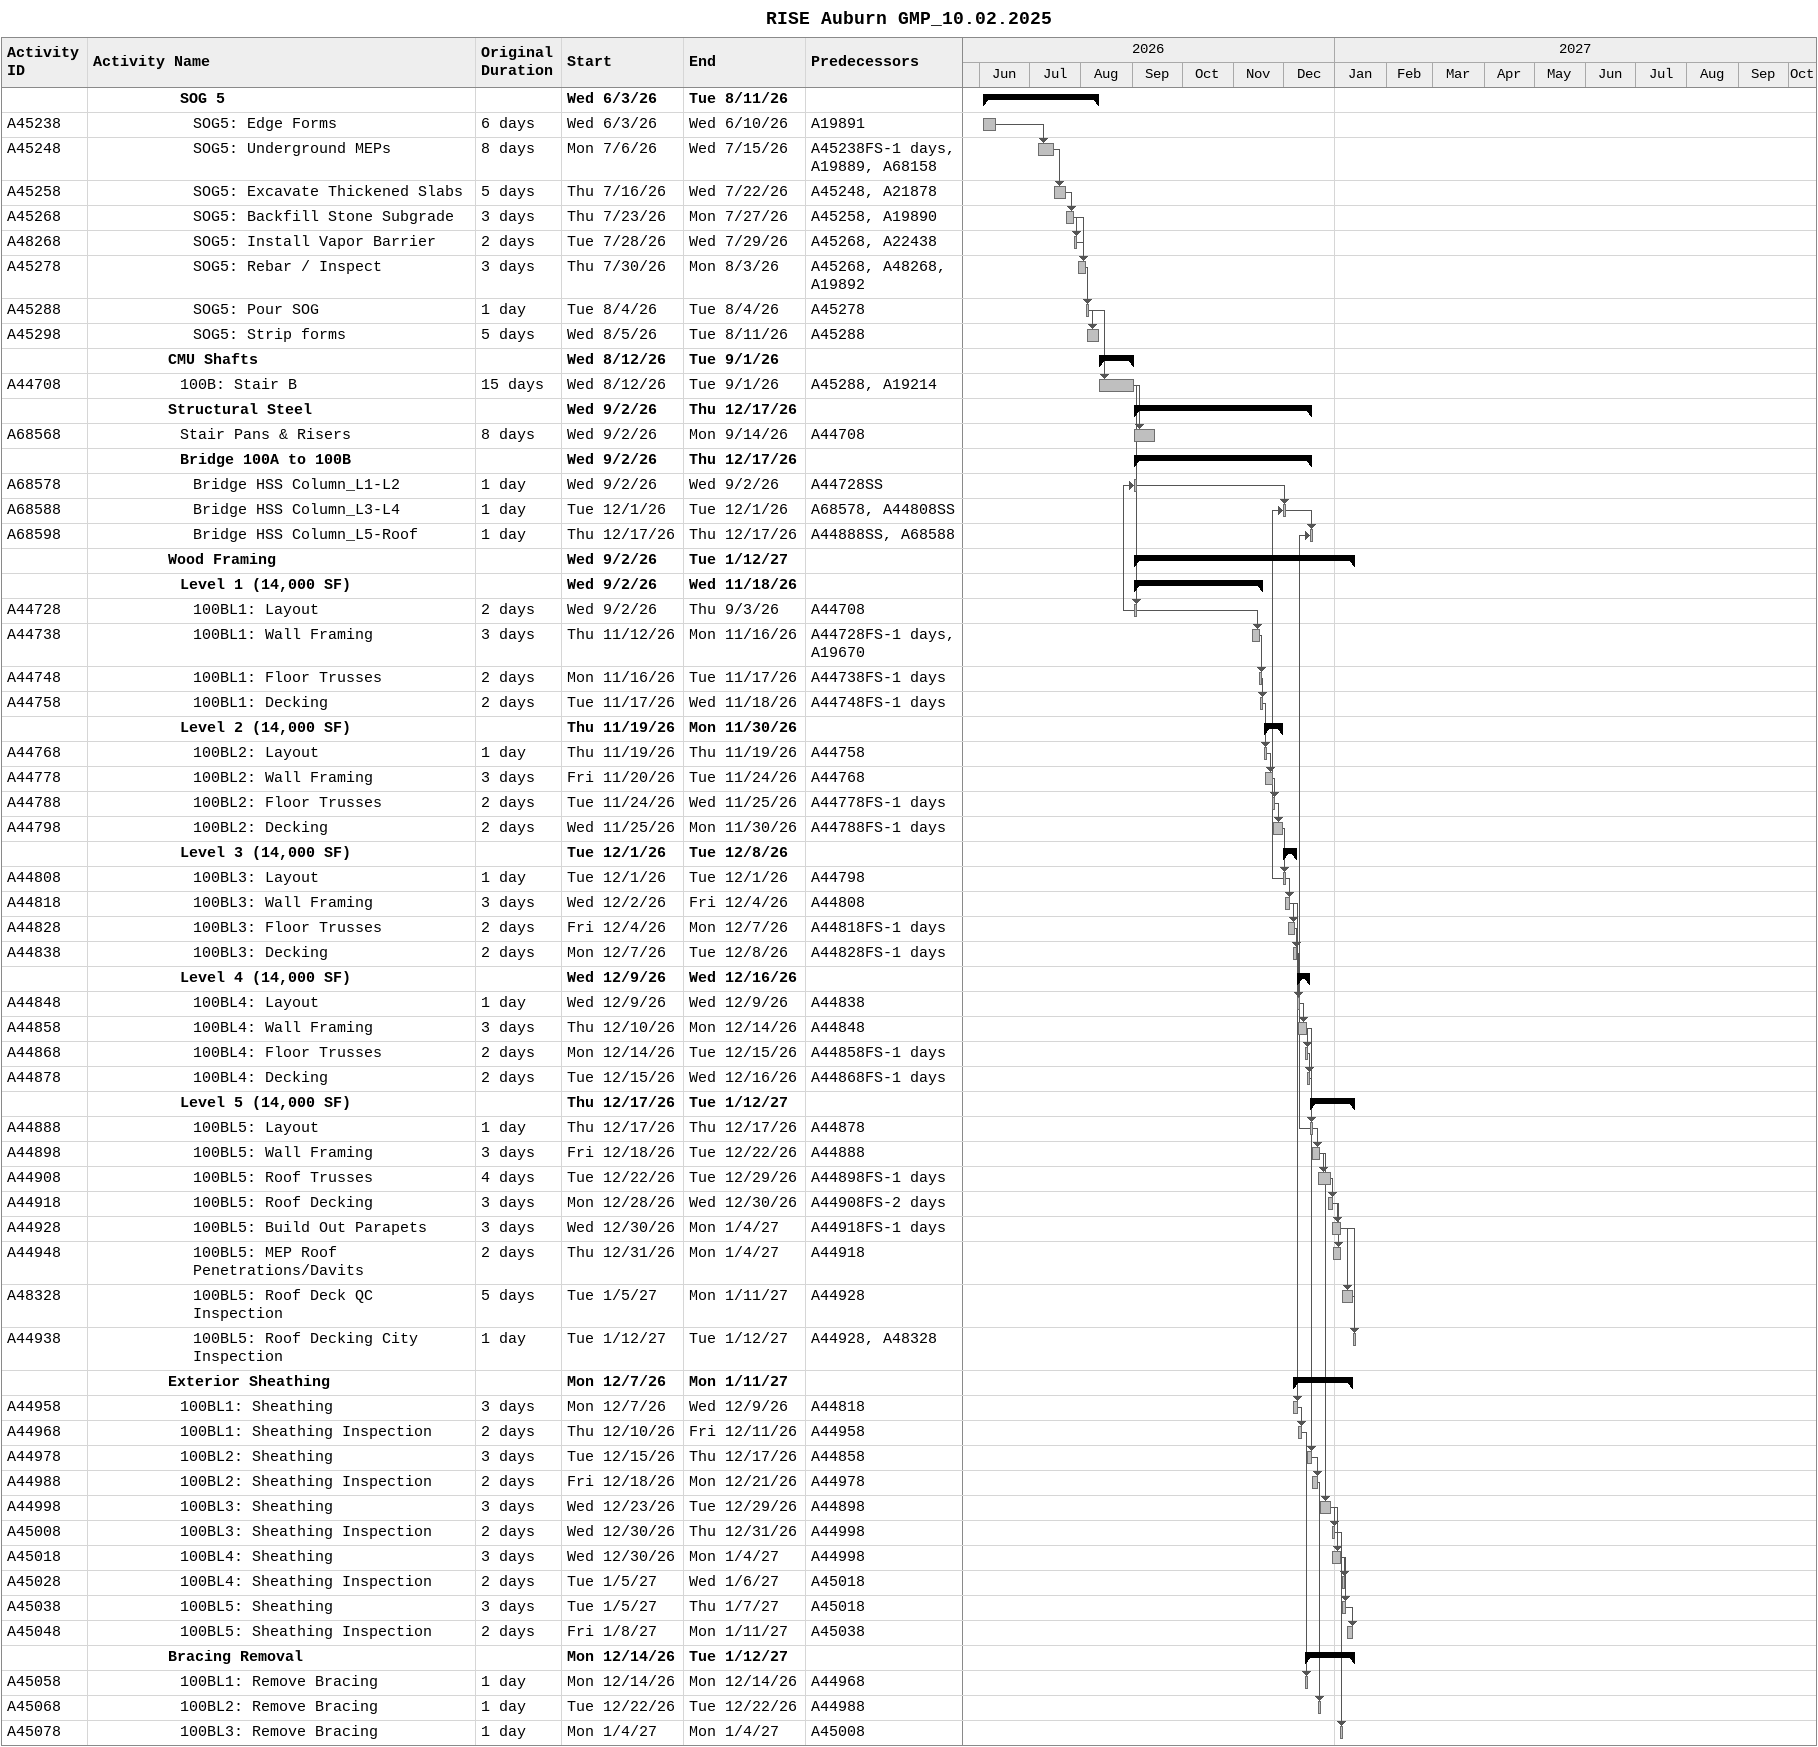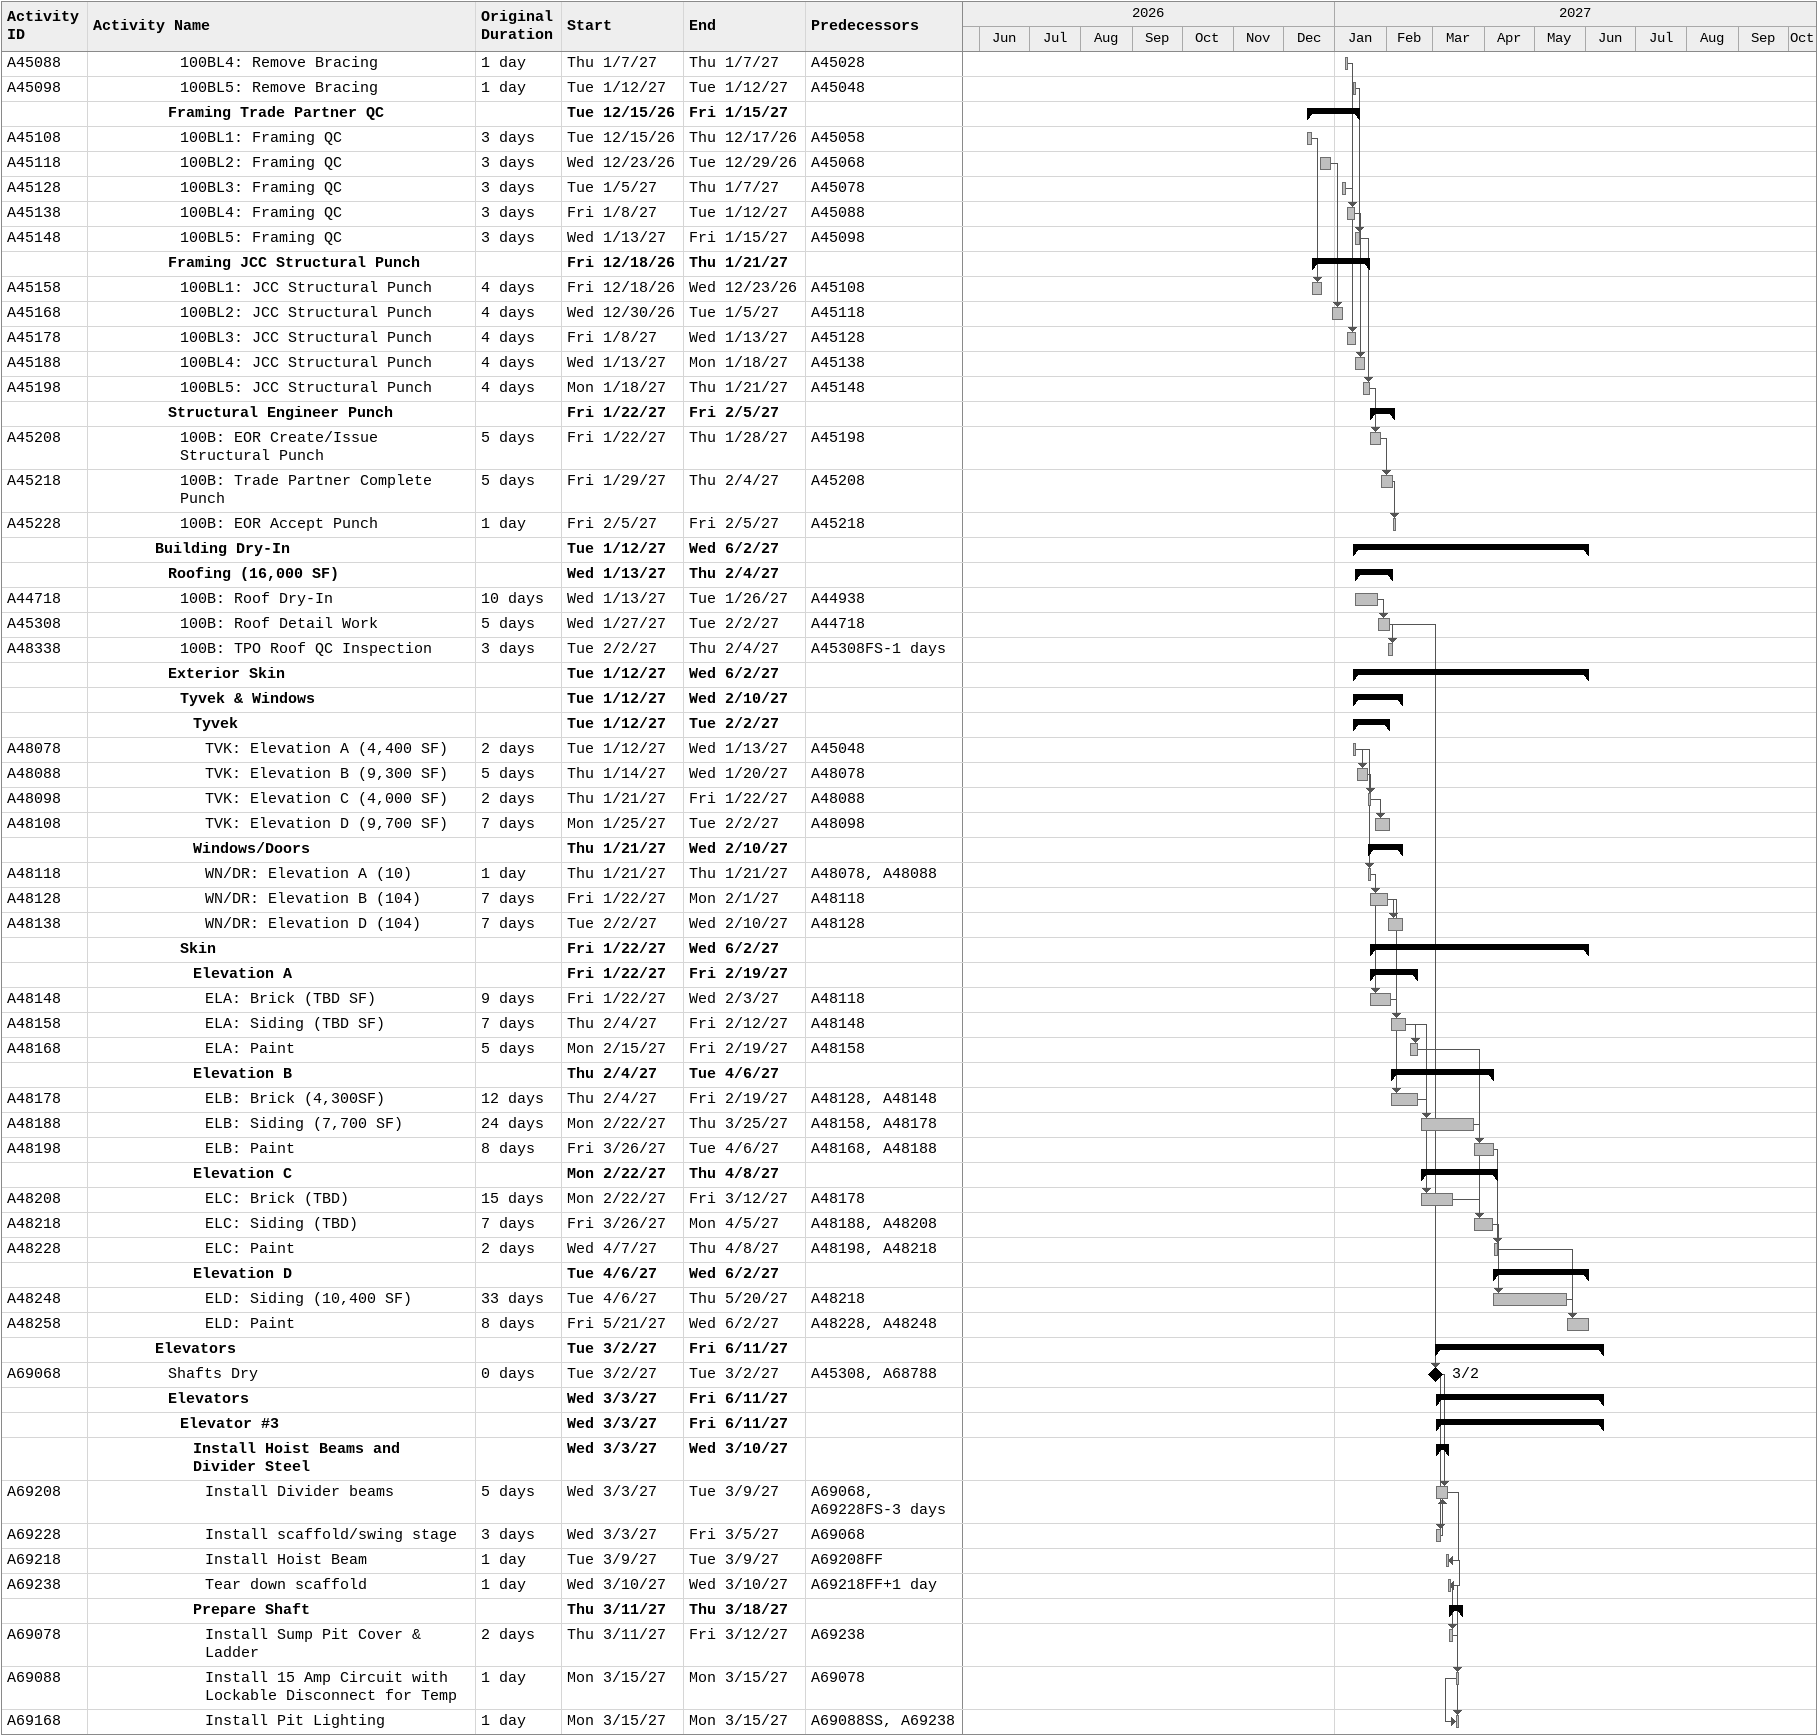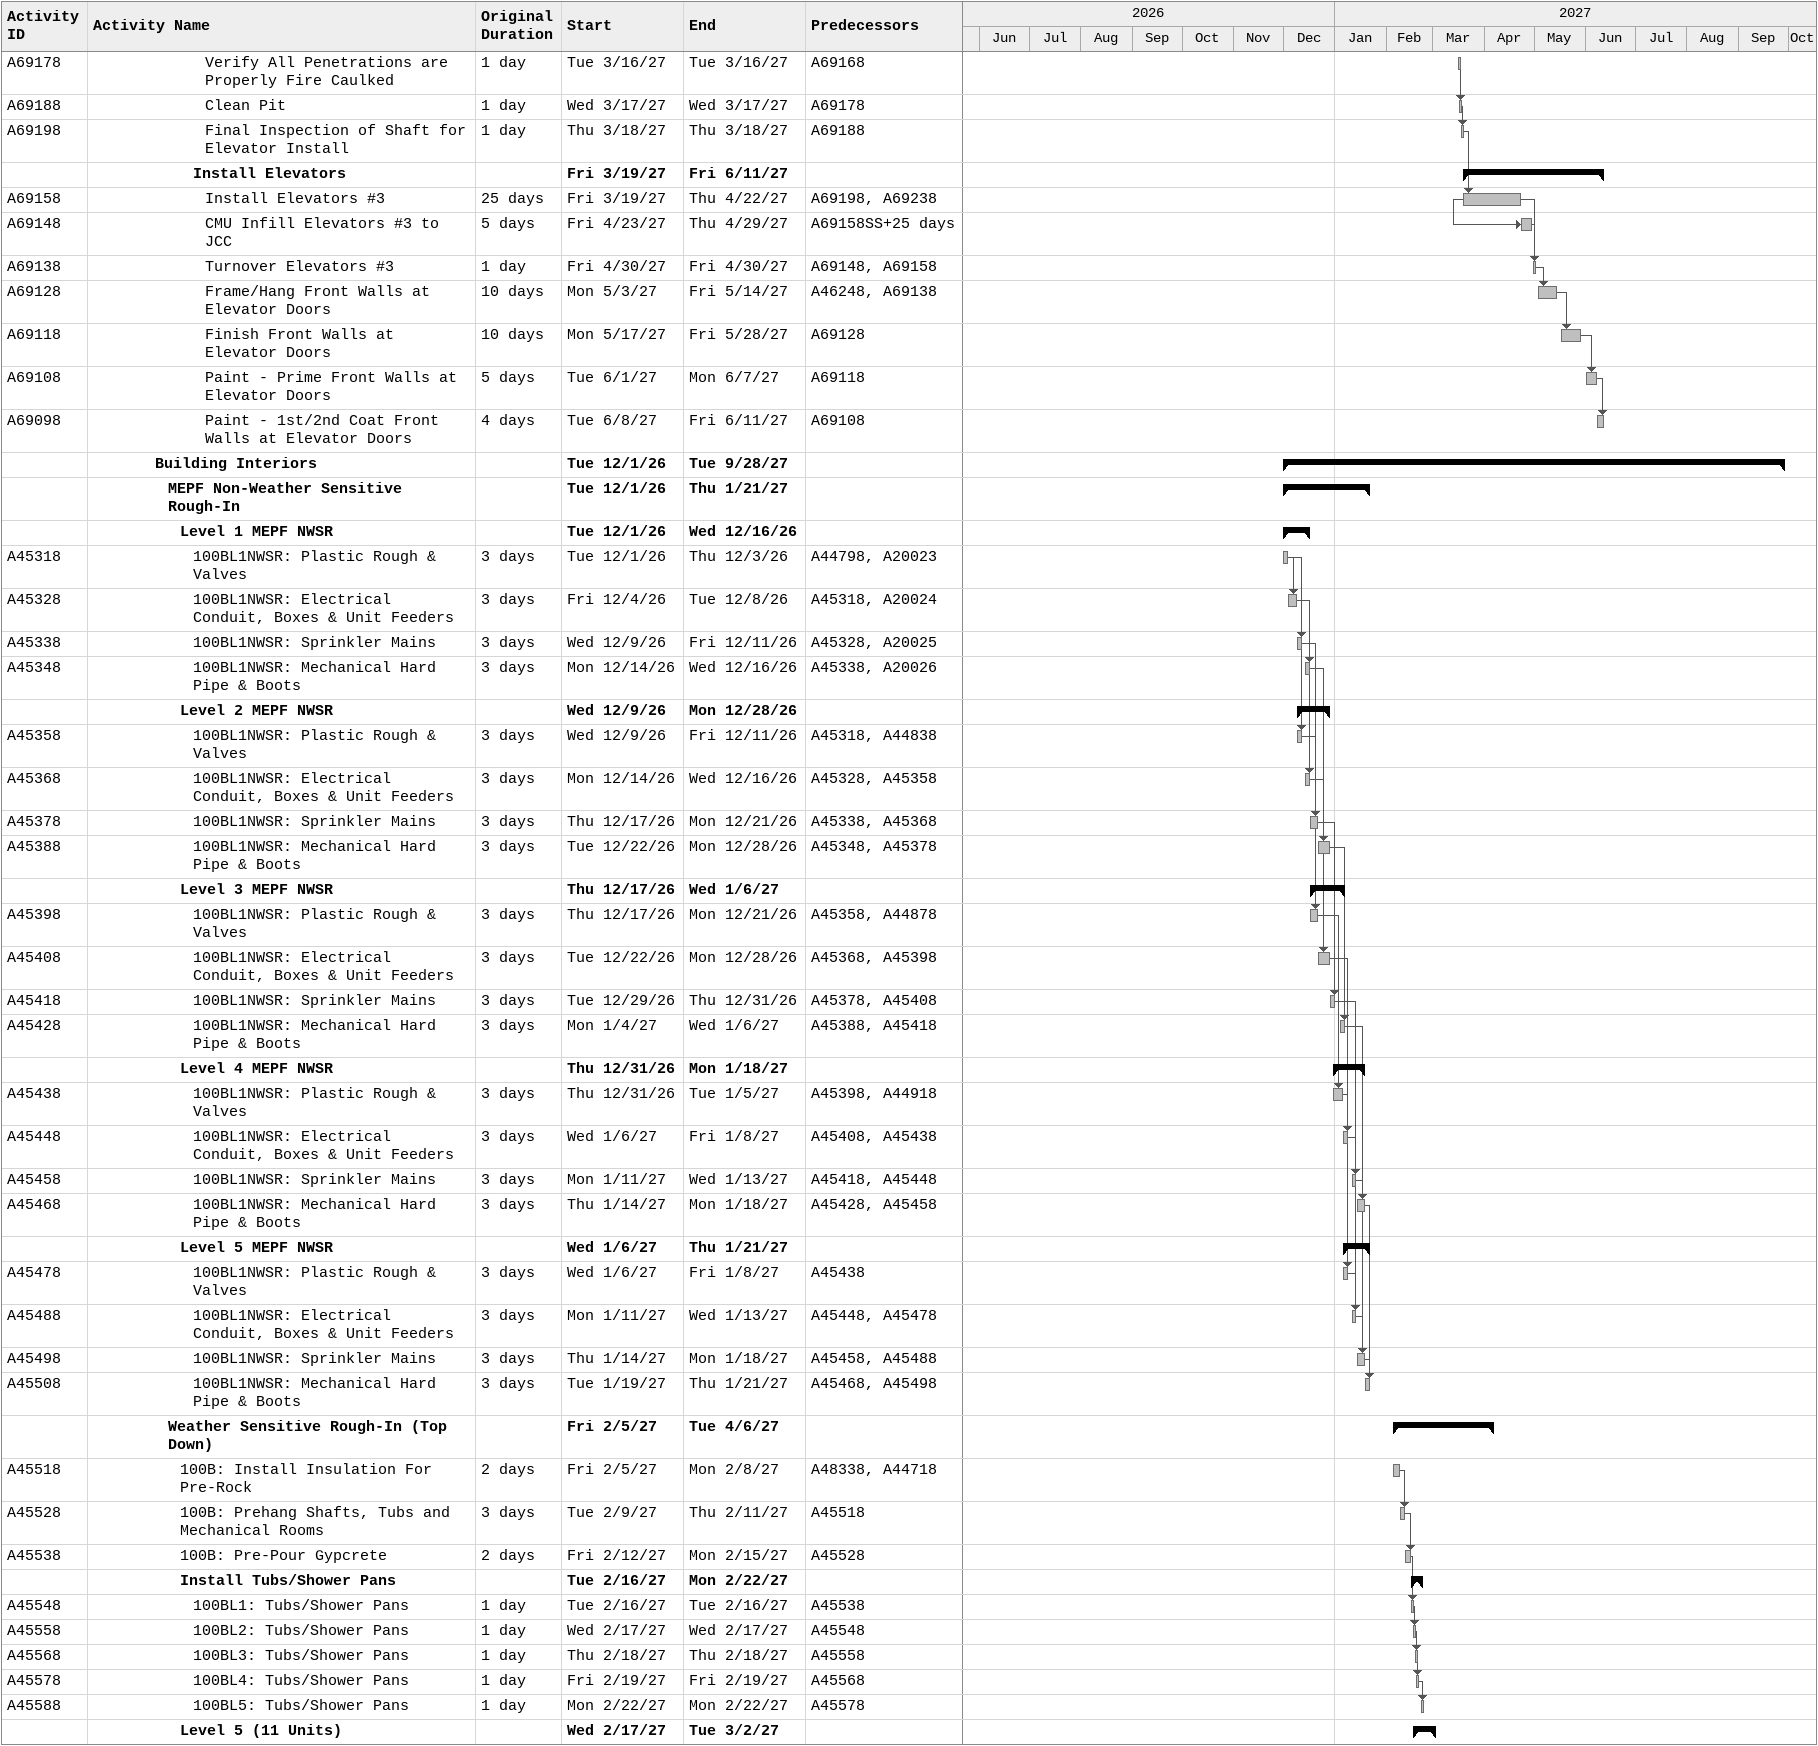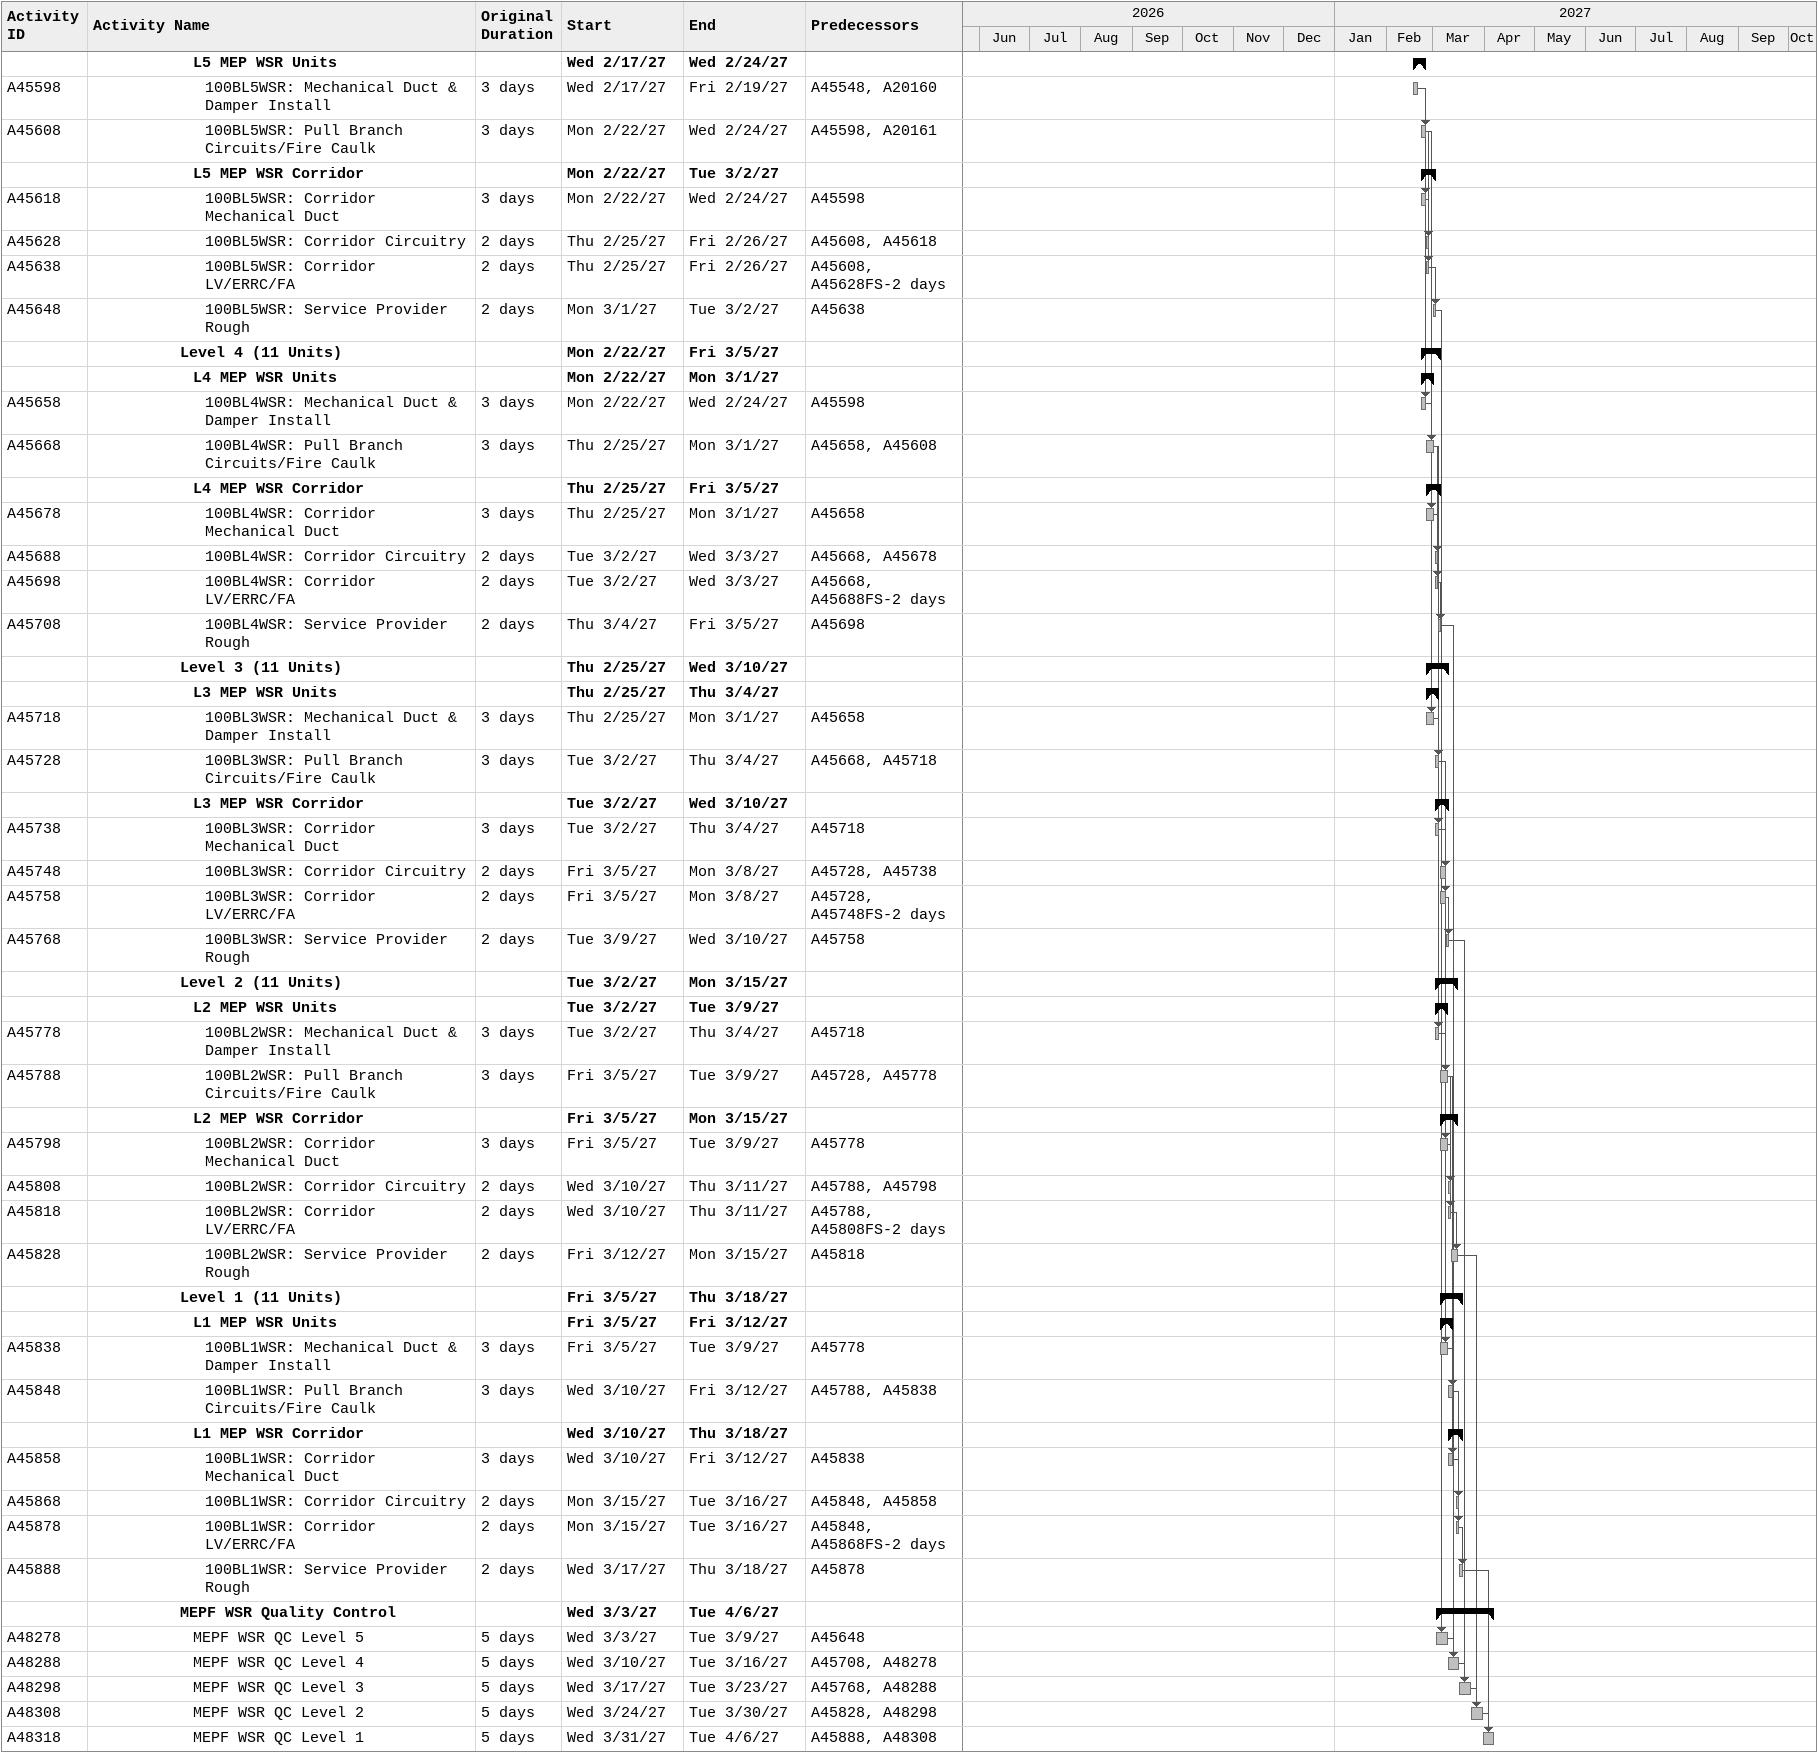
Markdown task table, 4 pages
RISE Auburn GMP_10.02.2025

| ID | Level | Task | Original duration | Start | Finish | Predecessors |
|---|---|---|---|---|---|---|
|  | 8 | **SOG 5** |  | 2026-06-03 | 2026-08-11 |  |
| A45238 | 9 | SOG5: Edge Forms | 6d | 2026-06-03 | 2026-06-10 | A19891 |
| A45248 | 9 | SOG5: Underground MEPs | 8d | 2026-07-06 | 2026-07-15 | A45238FS-1d, A19889, A68158 |
| A45258 | 9 | SOG5: Excavate Thickened Slabs | 5d | 2026-07-16 | 2026-07-22 | A45248, A21878 |
| A45268 | 9 | SOG5: Backfill Stone Subgrade | 3d | 2026-07-23 | 2026-07-27 | A45258, A19890 |
| A48268 | 9 | SOG5: Install Vapor Barrier | 2d | 2026-07-28 | 2026-07-29 | A45268, A22438 |
| A45278 | 9 | SOG5: Rebar / Inspect | 3d | 2026-07-30 | 2026-08-03 | A45268, A48268, A19892 |
| A45288 | 9 | SOG5: Pour SOG | 1d | 2026-08-04 | 2026-08-04 | A45278 |
| A45298 | 9 | SOG5: Strip forms | 5d | 2026-08-05 | 2026-08-11 | A45288 |
|  | 7 | **CMU Shafts** |  | 2026-08-12 | 2026-09-01 |  |
| A44708 | 8 | 100B: Stair B | 15d | 2026-08-12 | 2026-09-01 | A45288, A19214 |
|  | 7 | **Structural Steel** |  | 2026-09-02 | 2026-12-17 |  |
| A68568 | 8 | Stair Pans & Risers | 8d | 2026-09-02 | 2026-09-14 | A44708 |
|  | 8 | **Bridge 100A to 100B** |  | 2026-09-02 | 2026-12-17 |  |
| A68578 | 9 | Bridge HSS Column_L1-L2 | 1d | 2026-09-02 | 2026-09-02 | A44728SS |
| A68588 | 9 | Bridge HSS Column_L3-L4 | 1d | 2026-12-01 | 2026-12-01 | A68578, A44808SS |
| A68598 | 9 | Bridge HSS Column_L5-Roof | 1d | 2026-12-17 | 2026-12-17 | A44888SS, A68588 |
|  | 7 | **Wood Framing** |  | 2026-09-02 | 2027-01-12 |  |
|  | 8 | **Level 1 (14,000 SF)** |  | 2026-09-02 | 2026-11-18 |  |
| A44728 | 9 | 100BL1: Layout | 2d | 2026-09-02 | 2026-09-03 | A44708 |
| A44738 | 9 | 100BL1: Wall Framing | 3d | 2026-11-12 | 2026-11-16 | A44728FS-1d, A19670 |
| A44748 | 9 | 100BL1: Floor Trusses | 2d | 2026-11-16 | 2026-11-17 | A44738FS-1d |
| A44758 | 9 | 100BL1: Decking | 2d | 2026-11-17 | 2026-11-18 | A44748FS-1d |
|  | 8 | **Level 2 (14,000 SF)** |  | 2026-11-19 | 2026-11-30 |  |
| A44768 | 9 | 100BL2: Layout | 1d | 2026-11-19 | 2026-11-19 | A44758 |
| A44778 | 9 | 100BL2: Wall Framing | 3d | 2026-11-20 | 2026-11-24 | A44768 |
| A44788 | 9 | 100BL2: Floor Trusses | 2d | 2026-11-24 | 2026-11-25 | A44778FS-1d |
| A44798 | 9 | 100BL2: Decking | 2d | 2026-11-25 | 2026-11-30 | A44788FS-1d |
|  | 8 | **Level 3 (14,000 SF)** |  | 2026-12-01 | 2026-12-08 |  |
| A44808 | 9 | 100BL3: Layout | 1d | 2026-12-01 | 2026-12-01 | A44798 |
| A44818 | 9 | 100BL3: Wall Framing | 3d | 2026-12-02 | 2026-12-04 | A44808 |
| A44828 | 9 | 100BL3: Floor Trusses | 2d | 2026-12-04 | 2026-12-07 | A44818FS-1d |
| A44838 | 9 | 100BL3: Decking | 2d | 2026-12-07 | 2026-12-08 | A44828FS-1d |
|  | 8 | **Level 4 (14,000 SF)** |  | 2026-12-09 | 2026-12-16 |  |
| A44848 | 9 | 100BL4: Layout | 1d | 2026-12-09 | 2026-12-09 | A44838 |
| A44858 | 9 | 100BL4: Wall Framing | 3d | 2026-12-10 | 2026-12-14 | A44848 |
| A44868 | 9 | 100BL4: Floor Trusses | 2d | 2026-12-14 | 2026-12-15 | A44858FS-1d |
| A44878 | 9 | 100BL4: Decking | 2d | 2026-12-15 | 2026-12-16 | A44868FS-1d |
|  | 8 | **Level 5 (14,000 SF)** |  | 2026-12-17 | 2027-01-12 |  |
| A44888 | 9 | 100BL5: Layout | 1d | 2026-12-17 | 2026-12-17 | A44878 |
| A44898 | 9 | 100BL5: Wall Framing | 3d | 2026-12-18 | 2026-12-22 | A44888 |
| A44908 | 9 | 100BL5: Roof Trusses | 4d | 2026-12-22 | 2026-12-29 | A44898FS-1d |
| A44918 | 9 | 100BL5: Roof Decking | 3d | 2026-12-28 | 2026-12-30 | A44908FS-2d |
| A44928 | 9 | 100BL5: Build Out Parapets | 3d | 2026-12-30 | 2027-01-04 | A44918FS-1d |
| A44948 | 9 | 100BL5: MEP Roof Penetrations/Davits | 2d | 2026-12-31 | 2027-01-04 | A44918 |
| A48328 | 9 | 100BL5: Roof Deck QC Inspection | 5d | 2027-01-05 | 2027-01-11 | A44928 |
| A44938 | 9 | 100BL5: Roof Decking City Inspection | 1d | 2027-01-12 | 2027-01-12 | A44928, A48328 |
|  | 7 | **Exterior Sheathing** |  | 2026-12-07 | 2027-01-11 |  |
| A44958 | 8 | 100BL1: Sheathing | 3d | 2026-12-07 | 2026-12-09 | A44818 |
| A44968 | 8 | 100BL1: Sheathing Inspection | 2d | 2026-12-10 | 2026-12-11 | A44958 |
| A44978 | 8 | 100BL2: Sheathing | 3d | 2026-12-15 | 2026-12-17 | A44858 |
| A44988 | 8 | 100BL2: Sheathing Inspection | 2d | 2026-12-18 | 2026-12-21 | A44978 |
| A44998 | 8 | 100BL3: Sheathing | 3d | 2026-12-23 | 2026-12-29 | A44898 |
| A45008 | 8 | 100BL3: Sheathing Inspection | 2d | 2026-12-30 | 2026-12-31 | A44998 |
| A45018 | 8 | 100BL4: Sheathing | 3d | 2026-12-30 | 2027-01-04 | A44998 |
| A45028 | 8 | 100BL4: Sheathing Inspection | 2d | 2027-01-05 | 2027-01-06 | A45018 |
| A45038 | 8 | 100BL5: Sheathing | 3d | 2027-01-05 | 2027-01-07 | A45018 |
| A45048 | 8 | 100BL5: Sheathing Inspection | 2d | 2027-01-08 | 2027-01-11 | A45038 |
|  | 7 | **Bracing Removal** |  | 2026-12-14 | 2027-01-12 |  |
| A45058 | 8 | 100BL1: Remove Bracing | 1d | 2026-12-14 | 2026-12-14 | A44968 |
| A45068 | 8 | 100BL2: Remove Bracing | 1d | 2026-12-22 | 2026-12-22 | A44988 |
| A45078 | 8 | 100BL3: Remove Bracing | 1d | 2027-01-04 | 2027-01-04 | A45008 |
| A45088 | 8 | 100BL4: Remove Bracing | 1d | 2027-01-07 | 2027-01-07 | A45028 |
| A45098 | 8 | 100BL5: Remove Bracing | 1d | 2027-01-12 | 2027-01-12 | A45048 |
|  | 7 | **Framing Trade Partner QC** |  | 2026-12-15 | 2027-01-15 |  |
| A45108 | 8 | 100BL1: Framing QC | 3d | 2026-12-15 | 2026-12-17 | A45058 |
| A45118 | 8 | 100BL2: Framing QC | 3d | 2026-12-23 | 2026-12-29 | A45068 |
| A45128 | 8 | 100BL3: Framing QC | 3d | 2027-01-05 | 2027-01-07 | A45078 |
| A45138 | 8 | 100BL4: Framing QC | 3d | 2027-01-08 | 2027-01-12 | A45088 |
| A45148 | 8 | 100BL5: Framing QC | 3d | 2027-01-13 | 2027-01-15 | A45098 |
|  | 7 | **Framing JCC Structural Punch** |  | 2026-12-18 | 2027-01-21 |  |
| A45158 | 8 | 100BL1: JCC Structural Punch | 4d | 2026-12-18 | 2026-12-23 | A45108 |
| A45168 | 8 | 100BL2: JCC Structural Punch | 4d | 2026-12-30 | 2027-01-05 | A45118 |
| A45178 | 8 | 100BL3: JCC Structural Punch | 4d | 2027-01-08 | 2027-01-13 | A45128 |
| A45188 | 8 | 100BL4: JCC Structural Punch | 4d | 2027-01-13 | 2027-01-18 | A45138 |
| A45198 | 8 | 100BL5: JCC Structural Punch | 4d | 2027-01-18 | 2027-01-21 | A45148 |
|  | 7 | **Structural Engineer Punch** |  | 2027-01-22 | 2027-02-05 |  |
| A45208 | 8 | 100B: EOR Create/Issue Structural Punch | 5d | 2027-01-22 | 2027-01-28 | A45198 |
| A45218 | 8 | 100B: Trade Partner Complete Punch | 5d | 2027-01-29 | 2027-02-04 | A45208 |
| A45228 | 8 | 100B: EOR Accept Punch | 1d | 2027-02-05 | 2027-02-05 | A45218 |
|  | 6 | **Building Dry-In** |  | 2027-01-12 | 2027-06-02 |  |
|  | 7 | **Roofing (16,000 SF)** |  | 2027-01-13 | 2027-02-04 |  |
| A44718 | 8 | 100B: Roof Dry-In | 10d | 2027-01-13 | 2027-01-26 | A44938 |
| A45308 | 8 | 100B: Roof Detail Work | 5d | 2027-01-27 | 2027-02-02 | A44718 |
| A48338 | 8 | 100B: TPO Roof QC Inspection | 3d | 2027-02-02 | 2027-02-04 | A45308FS-1d |
|  | 7 | **Exterior Skin** |  | 2027-01-12 | 2027-06-02 |  |
|  | 8 | **Tyvek & Windows** |  | 2027-01-12 | 2027-02-10 |  |
|  | 9 | **Tyvek** |  | 2027-01-12 | 2027-02-02 |  |
| A48078 | 10 | TVK: Elevation A (4,400 SF) | 2d | 2027-01-12 | 2027-01-13 | A45048 |
| A48088 | 10 | TVK: Elevation B (9,300 SF) | 5d | 2027-01-14 | 2027-01-20 | A48078 |
| A48098 | 10 | TVK: Elevation C (4,000 SF) | 2d | 2027-01-21 | 2027-01-22 | A48088 |
| A48108 | 10 | TVK: Elevation D (9,700 SF) | 7d | 2027-01-25 | 2027-02-02 | A48098 |
|  | 9 | **Windows/Doors** |  | 2027-01-21 | 2027-02-10 |  |
| A48118 | 10 | WN/DR: Elevation A (10) | 1d | 2027-01-21 | 2027-01-21 | A48078, A48088 |
| A48128 | 10 | WN/DR: Elevation B (104) | 7d | 2027-01-22 | 2027-02-01 | A48118 |
| A48138 | 10 | WN/DR: Elevation D (104) | 7d | 2027-02-02 | 2027-02-10 | A48128 |
|  | 8 | **Skin** |  | 2027-01-22 | 2027-06-02 |  |
|  | 9 | **Elevation A** |  | 2027-01-22 | 2027-02-19 |  |
| A48148 | 10 | ELA: Brick (TBD SF) | 9d | 2027-01-22 | 2027-02-03 | A48118 |
| A48158 | 10 | ELA: Siding (TBD SF) | 7d | 2027-02-04 | 2027-02-12 | A48148 |
| A48168 | 10 | ELA: Paint | 5d | 2027-02-15 | 2027-02-19 | A48158 |
|  | 9 | **Elevation B** |  | 2027-02-04 | 2027-04-06 |  |
| A48178 | 10 | ELB: Brick (4,300SF) | 12d | 2027-02-04 | 2027-02-19 | A48128, A48148 |
| A48188 | 10 | ELB: Siding (7,700 SF) | 24d | 2027-02-22 | 2027-03-25 | A48158, A48178 |
| A48198 | 10 | ELB: Paint | 8d | 2027-03-26 | 2027-04-06 | A48168, A48188 |
|  | 9 | **Elevation C** |  | 2027-02-22 | 2027-04-08 |  |
| A48208 | 10 | ELC: Brick (TBD) | 15d | 2027-02-22 | 2027-03-12 | A48178 |
| A48218 | 10 | ELC: Siding (TBD) | 7d | 2027-03-26 | 2027-04-05 | A48188, A48208 |
| A48228 | 10 | ELC: Paint | 2d | 2027-04-07 | 2027-04-08 | A48198, A48218 |
|  | 9 | **Elevation D** |  | 2027-04-06 | 2027-06-02 |  |
| A48248 | 10 | ELD: Siding (10,400 SF) | 33d | 2027-04-06 | 2027-05-20 | A48218 |
| A48258 | 10 | ELD: Paint | 8d | 2027-05-21 | 2027-06-02 | A48228, A48248 |
|  | 6 | **Elevators** |  | 2027-03-02 | 2027-06-11 |  |
| A69068 | 7 | Shafts Dry | 0d | 2027-03-02 | 2027-03-02 | A45308, A68788 |
|  | 7 | **Elevators** |  | 2027-03-03 | 2027-06-11 |  |
|  | 8 | **Elevator #3** |  | 2027-03-03 | 2027-06-11 |  |
|  | 9 | **Install Hoist Beams and Divider Steel** |  | 2027-03-03 | 2027-03-10 |  |
| A69208 | 10 | Install Divider beams | 5d | 2027-03-03 | 2027-03-09 | A69068, A69228FS-3d |
| A69228 | 10 | Install scaffold/swing stage | 3d | 2027-03-03 | 2027-03-05 | A69068 |
| A69218 | 10 | Install Hoist Beam | 1d | 2027-03-09 | 2027-03-09 | A69208FF |
| A69238 | 10 | Tear down scaffold | 1d | 2027-03-10 | 2027-03-10 | A69218FF+1d |
|  | 9 | **Prepare Shaft** |  | 2027-03-11 | 2027-03-18 |  |
| A69078 | 10 | Install Sump Pit Cover & Ladder | 2d | 2027-03-11 | 2027-03-12 | A69238 |
| A69088 | 10 | Install 15 Amp Circuit with Lockable Disconnect for Temp | 1d | 2027-03-15 | 2027-03-15 | A69078 |
| A69168 | 10 | Install Pit Lighting | 1d | 2027-03-15 | 2027-03-15 | A69088SS, A69238 |
| A69178 | 10 | Verify All Penetrations are Properly Fire Caulked | 1d | 2027-03-16 | 2027-03-16 | A69168 |
| A69188 | 10 | Clean Pit | 1d | 2027-03-17 | 2027-03-17 | A69178 |
| A69198 | 10 | Final Inspection of Shaft for Elevator Install | 1d | 2027-03-18 | 2027-03-18 | A69188 |
|  | 9 | **Install Elevators** |  | 2027-03-19 | 2027-06-11 |  |
| A69158 | 10 | Install Elevators #3 | 25d | 2027-03-19 | 2027-04-22 | A69198, A69238 |
| A69148 | 10 | CMU Infill Elevators #3 to JCC | 5d | 2027-04-23 | 2027-04-29 | A69158SS+25d |
| A69138 | 10 | Turnover Elevators #3 | 1d | 2027-04-30 | 2027-04-30 | A69148, A69158 |
| A69128 | 10 | Frame/Hang Front Walls at Elevator Doors | 10d | 2027-05-03 | 2027-05-14 | A46248, A69138 |
| A69118 | 10 | Finish Front Walls at Elevator Doors | 10d | 2027-05-17 | 2027-05-28 | A69128 |
| A69108 | 10 | Paint - Prime Front Walls at Elevator Doors | 5d | 2027-06-01 | 2027-06-07 | A69118 |
| A69098 | 10 | Paint - 1st/2nd Coat Front Walls at Elevator Doors | 4d | 2027-06-08 | 2027-06-11 | A69108 |
|  | 6 | **Building Interiors** |  | 2026-12-01 | 2027-09-28 |  |
|  | 7 | **MEPF Non-Weather Sensitive Rough-In** |  | 2026-12-01 | 2027-01-21 |  |
|  | 8 | **Level 1 MEPF NWSR** |  | 2026-12-01 | 2026-12-16 |  |
| A45318 | 9 | 100BL1NWSR: Plastic Rough & Valves | 3d | 2026-12-01 | 2026-12-03 | A44798, A20023 |
| A45328 | 9 | 100BL1NWSR: Electrical Conduit, Boxes & Unit Feeders | 3d | 2026-12-04 | 2026-12-08 | A45318, A20024 |
| A45338 | 9 | 100BL1NWSR: Sprinkler Mains | 3d | 2026-12-09 | 2026-12-11 | A45328, A20025 |
| A45348 | 9 | 100BL1NWSR: Mechanical Hard Pipe & Boots | 3d | 2026-12-14 | 2026-12-16 | A45338, A20026 |
|  | 8 | **Level 2 MEPF NWSR** |  | 2026-12-09 | 2026-12-28 |  |
| A45358 | 9 | 100BL1NWSR: Plastic Rough & Valves | 3d | 2026-12-09 | 2026-12-11 | A45318, A44838 |
| A45368 | 9 | 100BL1NWSR: Electrical Conduit, Boxes & Unit Feeders | 3d | 2026-12-14 | 2026-12-16 | A45328, A45358 |
| A45378 | 9 | 100BL1NWSR: Sprinkler Mains | 3d | 2026-12-17 | 2026-12-21 | A45338, A45368 |
| A45388 | 9 | 100BL1NWSR: Mechanical Hard Pipe & Boots | 3d | 2026-12-22 | 2026-12-28 | A45348, A45378 |
|  | 8 | **Level 3 MEPF NWSR** |  | 2026-12-17 | 2027-01-06 |  |
| A45398 | 9 | 100BL1NWSR: Plastic Rough & Valves | 3d | 2026-12-17 | 2026-12-21 | A45358, A44878 |
| A45408 | 9 | 100BL1NWSR: Electrical Conduit, Boxes & Unit Feeders | 3d | 2026-12-22 | 2026-12-28 | A45368, A45398 |
| A45418 | 9 | 100BL1NWSR: Sprinkler Mains | 3d | 2026-12-29 | 2026-12-31 | A45378, A45408 |
| A45428 | 9 | 100BL1NWSR: Mechanical Hard Pipe & Boots | 3d | 2027-01-04 | 2027-01-06 | A45388, A45418 |
|  | 8 | **Level 4 MEPF NWSR** |  | 2026-12-31 | 2027-01-18 |  |
| A45438 | 9 | 100BL1NWSR: Plastic Rough & Valves | 3d | 2026-12-31 | 2027-01-05 | A45398, A44918 |
| A45448 | 9 | 100BL1NWSR: Electrical Conduit, Boxes & Unit Feeders | 3d | 2027-01-06 | 2027-01-08 | A45408, A45438 |
| A45458 | 9 | 100BL1NWSR: Sprinkler Mains | 3d | 2027-01-11 | 2027-01-13 | A45418, A45448 |
| A45468 | 9 | 100BL1NWSR: Mechanical Hard Pipe & Boots | 3d | 2027-01-14 | 2027-01-18 | A45428, A45458 |
|  | 8 | **Level 5 MEPF NWSR** |  | 2027-01-06 | 2027-01-21 |  |
| A45478 | 9 | 100BL1NWSR: Plastic Rough & Valves | 3d | 2027-01-06 | 2027-01-08 | A45438 |
| A45488 | 9 | 100BL1NWSR: Electrical Conduit, Boxes & Unit Feeders | 3d | 2027-01-11 | 2027-01-13 | A45448, A45478 |
| A45498 | 9 | 100BL1NWSR: Sprinkler Mains | 3d | 2027-01-14 | 2027-01-18 | A45458, A45488 |
| A45508 | 9 | 100BL1NWSR: Mechanical Hard Pipe & Boots | 3d | 2027-01-19 | 2027-01-21 | A45468, A45498 |
|  | 7 | **Weather Sensitive Rough-In (Top Down)** |  | 2027-02-05 | 2027-04-06 |  |
| A45518 | 8 | 100B: Install Insulation For Pre-Rock | 2d | 2027-02-05 | 2027-02-08 | A48338, A44718 |
| A45528 | 8 | 100B: Prehang Shafts, Tubs and Mechanical Rooms | 3d | 2027-02-09 | 2027-02-11 | A45518 |
| A45538 | 8 | 100B: Pre-Pour Gypcrete | 2d | 2027-02-12 | 2027-02-15 | A45528 |
|  | 8 | **Install Tubs/Shower Pans** |  | 2027-02-16 | 2027-02-22 |  |
| A45548 | 9 | 100BL1: Tubs/Shower Pans | 1d | 2027-02-16 | 2027-02-16 | A45538 |
| A45558 | 9 | 100BL2: Tubs/Shower Pans | 1d | 2027-02-17 | 2027-02-17 | A45548 |
| A45568 | 9 | 100BL3: Tubs/Shower Pans | 1d | 2027-02-18 | 2027-02-18 | A45558 |
| A45578 | 9 | 100BL4: Tubs/Shower Pans | 1d | 2027-02-19 | 2027-02-19 | A45568 |
| A45588 | 9 | 100BL5: Tubs/Shower Pans | 1d | 2027-02-22 | 2027-02-22 | A45578 |
|  | 8 | **Level 5 (11 Units)** |  | 2027-02-17 | 2027-03-02 |  |
|  | 9 | **L5 MEP WSR Units** |  | 2027-02-17 | 2027-02-24 |  |
| A45598 | 10 | 100BL5WSR: Mechanical Duct & Damper Install | 3d | 2027-02-17 | 2027-02-19 | A45548, A20160 |
| A45608 | 10 | 100BL5WSR: Pull Branch Circuits/Fire Caulk | 3d | 2027-02-22 | 2027-02-24 | A45598, A20161 |
|  | 9 | **L5 MEP WSR Corridor** |  | 2027-02-22 | 2027-03-02 |  |
| A45618 | 10 | 100BL5WSR: Corridor Mechanical Duct | 3d | 2027-02-22 | 2027-02-24 | A45598 |
| A45628 | 10 | 100BL5WSR: Corridor Circuitry | 2d | 2027-02-25 | 2027-02-26 | A45608, A45618 |
| A45638 | 10 | 100BL5WSR: Corridor LV/ERRC/FA | 2d | 2027-02-25 | 2027-02-26 | A45608, A45628FS-2d |
| A45648 | 10 | 100BL5WSR: Service Provider Rough | 2d | 2027-03-01 | 2027-03-02 | A45638 |
|  | 8 | **Level 4 (11 Units)** |  | 2027-02-22 | 2027-03-05 |  |
|  | 9 | **L4 MEP WSR Units** |  | 2027-02-22 | 2027-03-01 |  |
| A45658 | 10 | 100BL4WSR: Mechanical Duct & Damper Install | 3d | 2027-02-22 | 2027-02-24 | A45598 |
| A45668 | 10 | 100BL4WSR: Pull Branch Circuits/Fire Caulk | 3d | 2027-02-25 | 2027-03-01 | A45658, A45608 |
|  | 9 | **L4 MEP WSR Corridor** |  | 2027-02-25 | 2027-03-05 |  |
| A45678 | 10 | 100BL4WSR: Corridor Mechanical Duct | 3d | 2027-02-25 | 2027-03-01 | A45658 |
| A45688 | 10 | 100BL4WSR: Corridor Circuitry | 2d | 2027-03-02 | 2027-03-03 | A45668, A45678 |
| A45698 | 10 | 100BL4WSR: Corridor LV/ERRC/FA | 2d | 2027-03-02 | 2027-03-03 | A45668, A45688FS-2d |
| A45708 | 10 | 100BL4WSR: Service Provider Rough | 2d | 2027-03-04 | 2027-03-05 | A45698 |
|  | 8 | **Level 3 (11 Units)** |  | 2027-02-25 | 2027-03-10 |  |
|  | 9 | **L3 MEP WSR Units** |  | 2027-02-25 | 2027-03-04 |  |
| A45718 | 10 | 100BL3WSR: Mechanical Duct & Damper Install | 3d | 2027-02-25 | 2027-03-01 | A45658 |
| A45728 | 10 | 100BL3WSR: Pull Branch Circuits/Fire Caulk | 3d | 2027-03-02 | 2027-03-04 | A45668, A45718 |
|  | 9 | **L3 MEP WSR Corridor** |  | 2027-03-02 | 2027-03-10 |  |
| A45738 | 10 | 100BL3WSR: Corridor Mechanical Duct | 3d | 2027-03-02 | 2027-03-04 | A45718 |
| A45748 | 10 | 100BL3WSR: Corridor Circuitry | 2d | 2027-03-05 | 2027-03-08 | A45728, A45738 |
| A45758 | 10 | 100BL3WSR: Corridor LV/ERRC/FA | 2d | 2027-03-05 | 2027-03-08 | A45728, A45748FS-2d |
| A45768 | 10 | 100BL3WSR: Service Provider Rough | 2d | 2027-03-09 | 2027-03-10 | A45758 |
|  | 8 | **Level 2 (11 Units)** |  | 2027-03-02 | 2027-03-15 |  |
|  | 9 | **L2 MEP WSR Units** |  | 2027-03-02 | 2027-03-09 |  |
| A45778 | 10 | 100BL2WSR: Mechanical Duct & Damper Install | 3d | 2027-03-02 | 2027-03-04 | A45718 |
| A45788 | 10 | 100BL2WSR: Pull Branch Circuits/Fire Caulk | 3d | 2027-03-05 | 2027-03-09 | A45728, A45778 |
|  | 9 | **L2 MEP WSR Corridor** |  | 2027-03-05 | 2027-03-15 |  |
| A45798 | 10 | 100BL2WSR: Corridor Mechanical Duct | 3d | 2027-03-05 | 2027-03-09 | A45778 |
| A45808 | 10 | 100BL2WSR: Corridor Circuitry | 2d | 2027-03-10 | 2027-03-11 | A45788, A45798 |
| A45818 | 10 | 100BL2WSR: Corridor LV/ERRC/FA | 2d | 2027-03-10 | 2027-03-11 | A45788, A45808FS-2d |
| A45828 | 10 | 100BL2WSR: Service Provider Rough | 2d | 2027-03-12 | 2027-03-15 | A45818 |
|  | 8 | **Level 1 (11 Units)** |  | 2027-03-05 | 2027-03-18 |  |
|  | 9 | **L1 MEP WSR Units** |  | 2027-03-05 | 2027-03-12 |  |
| A45838 | 10 | 100BL1WSR: Mechanical Duct & Damper Install | 3d | 2027-03-05 | 2027-03-09 | A45778 |
| A45848 | 10 | 100BL1WSR: Pull Branch Circuits/Fire Caulk | 3d | 2027-03-10 | 2027-03-12 | A45788, A45838 |
|  | 9 | **L1 MEP WSR Corridor** |  | 2027-03-10 | 2027-03-18 |  |
| A45858 | 10 | 100BL1WSR: Corridor Mechanical Duct | 3d | 2027-03-10 | 2027-03-12 | A45838 |
| A45868 | 10 | 100BL1WSR: Corridor Circuitry | 2d | 2027-03-15 | 2027-03-16 | A45848, A45858 |
| A45878 | 10 | 100BL1WSR: Corridor LV/ERRC/FA | 2d | 2027-03-15 | 2027-03-16 | A45848, A45868FS-2d |
| A45888 | 10 | 100BL1WSR: Service Provider Rough | 2d | 2027-03-17 | 2027-03-18 | A45878 |
|  | 8 | **MEPF WSR Quality Control** |  | 2027-03-03 | 2027-04-06 |  |
| A48278 | 9 | MEPF WSR QC Level 5 | 5d | 2027-03-03 | 2027-03-09 | A45648 |
| A48288 | 9 | MEPF WSR QC Level 4 | 5d | 2027-03-10 | 2027-03-16 | A45708, A48278 |
| A48298 | 9 | MEPF WSR QC Level 3 | 5d | 2027-03-17 | 2027-03-23 | A45768, A48288 |
| A48308 | 9 | MEPF WSR QC Level 2 | 5d | 2027-03-24 | 2027-03-30 | A45828, A48298 |
| A48318 | 9 | MEPF WSR QC Level 1 | 5d | 2027-03-31 | 2027-04-06 | A45888, A48308 |
